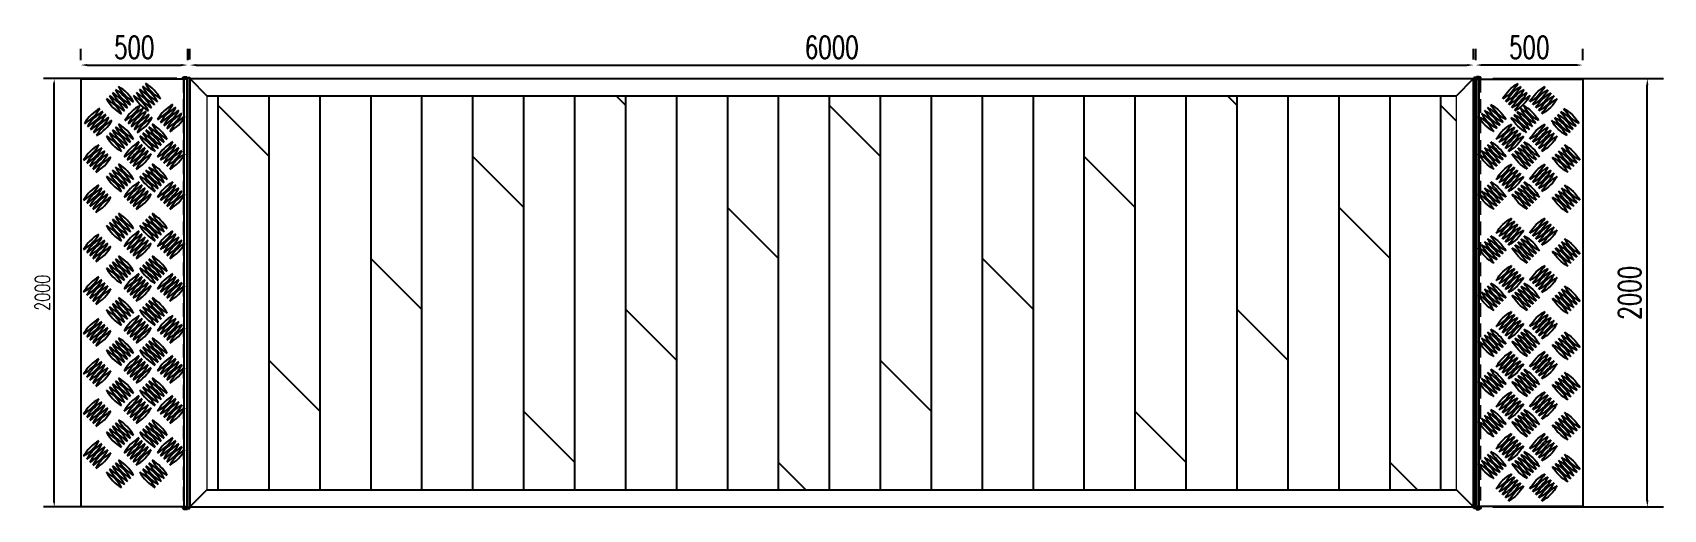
# Model space of a CAD drawing. Header units: millimetres. Extents: x -1442555 to -1216736, y 1446954 to 1531173.
# Drawn here: x -1231064 to -1223443, y 1470117 to 1472343 of the extents above; entities that cross this region are included whole.
import ezdxf

# ---------------------------------------------------------------- set-up
doc = ezdxf.new("R2010")
doc.units = ezdxf.units.MM
doc.header["$LTSCALE"] = 10
doc.linetypes.add('DASHED2', pattern=[9.525, 6.35, -3.175])
doc.layers.get('0').update_dxf_attribs({"linetype": 'CONTINUOUS'})
doc.layers.get('DEFPOINTS').update_dxf_attribs({"linetype": 'CONTINUOUS'})
doc.layers.add('木地板', color=32, linetype='CONTINUOUS')
doc.styles.add('STANDARD_T3', font='simplex.shx', dxfattribs={"width": 0.7, "bigfont": 'gbcbig.shx'})
doc.dimstyles.new('W&&20', dxfattribs={"dimtxt": 70, "dimasz": 20, "dimexe": 50, "dimexo": 60, "dimgap": 20, "dimtad": 1, "dimdec": 0, "dimzin": 0, "dimdsep": 46, "dimtxsty": 'STANDARD_T3', "dimcen": 0.09, "dimclrd": 1, "dimclre": 1, "dimclrt": 7, "dimazin": 2, "dimtfac": 1, "dimtdec": 0, "dimtix": 1, "dimtmove": 2, "dimatfit": 3, "dimfxl": 100, "dimtolj": 1, "dimtzin": 0, "dimarcsym": 0})
doc.dimstyles.new('W&&30', dxfattribs={"dimtxt": 105, "dimasz": 30, "dimexe": 75, "dimexo": 90, "dimgap": 30, "dimtad": 1, "dimdec": 0, "dimzin": 0, "dimdsep": 46, "dimtxsty": 'STANDARD_T3', "dimcen": 0.09, "dimclrd": 1, "dimclre": 1, "dimclrt": 7, "dimazin": 2, "dimtfac": 1, "dimtdec": 0, "dimtix": 1, "dimtmove": 2, "dimatfit": 3, "dimfxl": 100, "dimtolj": 1, "dimtzin": 0, "dimarcsym": 0})

# ---------------------------------------------------------------- blocks, each defined once
blk = doc.blocks.new('*U121')
for centre, start, end in [((175.1, 0), 164.06078, 195.93922), ((-175.1, 0), 344.06078, 15.93922)]:
    blk.add_arc(centre, 182.1, start, end)
blk = doc.blocks.new('*U122')
at = {"color": 0, "linetype": 'ByBlock', "lineweight": -2}
for p in [(0, 0), (20, 0), (40, 0), (60, 0), (80, 0)]:
    blk.add_blockref('*U121', p, dxfattribs=at)
blk = doc.blocks.new('*U123')
for centre, start, end in [((175.1, 0), 164.06078, 195.93922), ((-175.1, 0), 344.06078, 15.93922)]:
    blk.add_arc(centre, 182.1, start, end)
blk = doc.blocks.new('*U124')
at = {"color": 0, "linetype": 'ByBlock', "lineweight": -2}
for p in [(0, 0), (20, 0), (40, 0), (60, 0), (80, 0)]:
    blk.add_blockref('*U123', p, dxfattribs=at)
blk = doc.blocks.new('*U125')
for centre, start, end in [((175.1, 0), 164.06078, 195.93922), ((-175.1, 0), 344.06078, 15.93922)]:
    blk.add_arc(centre, 182.1, start, end)
blk = doc.blocks.new('*U126')
at = {"color": 0, "linetype": 'ByBlock', "lineweight": -2}
for p in [(0, 0), (20, 0), (40, 0), (60, 0), (80, 0)]:
    blk.add_blockref('*U125', p, dxfattribs=at)
blk = doc.blocks.new('*U127')
for centre, start, end in [((175.1, 0), 164.06078, 195.93922), ((-175.1, 0), 344.06078, 15.93922)]:
    blk.add_arc(centre, 182.1, start, end)
blk = doc.blocks.new('*U128')
at = {"color": 0, "linetype": 'ByBlock', "lineweight": -2}
for p in [(0, 0), (20, 0), (40, 0), (60, 0), (80, 0)]:
    blk.add_blockref('*U127', p, dxfattribs=at)
blk = doc.blocks.new('*D248')
at = {"color": 1, "lineweight": -2, "transparency": 16777216}
for p, q in [((-1230389.7, 1472128.7), (-1231013.5, 1472128.7)), ((-1230963.5, 1470148.7), (-1230963.5, 1472108.7)), ((-1230389.7, 1470128.7), (-1231013.5, 1470128.7))]:
    blk.add_line(p, q, dxfattribs=at)
at = {"color": 1, "transparency": 16777216}
for points in [[(-1230966.9, 1472108.7), (-1230960.2, 1472108.7), (-1230963.5, 1472128.7)], [(-1230966.9, 1470148.7), (-1230960.2, 1470148.7), (-1230963.5, 1470128.7)]]:
    blk.add_solid(points, dxfattribs=at)
at = {"layer": 'DEFPOINTS', "color": 0, "transparency": 16777216}
for p in [(-1230963.5, 1472128.7), (-1230329.7, 1472128.7), (-1230329.7, 1470128.7)]:
    blk.add_point(p, dxfattribs=at)
at = {"color": 7, "transparency": 16777216, "insert": (-1231018.5, 1471128.7), "char_height": 70, "attachment_point": 5, "rotation": 90, "style": 'STANDARD_T3'}
blk.add_mtext('\\A1;2000', dxfattribs=at)
blk = doc.blocks.new('*U130')
at = {"color": 8, "linetype": 'Continuous'}
for p, q in [((-1.3, 2.4), (-2.7, 1.2)), ((0, 1.9), (0, -1.9)), ((-1.3, -2.4), (-2.7, -1.2))]:
    blk.add_line(p, q, dxfattribs=at)
at = {"color": 7, "linetype": 'Continuous'}
for p, q in [((24, 1.9), (0, 1.9)), ((0, 0), (25.6, 0)), ((24, 1.9), (24, 0)), ((25.6, -1.9), (25.6, 0)), ((0, -1.9), (25.6, -1.9))]:
    blk.add_line(p, q, dxfattribs=at)
for centre, radius, start, end in [((-4.1, 0), 3.7, 41.31782, 318.68218), ((-4.1, 0), 1.85, 41.31782, 318.68218), ((0, 3.6), 3.59, 221.31782, 270), ((0, -3.6), 3.59, 90, 138.68218), ((0, 3.6), 1.74, 221.31782, 270), ((0, -3.6), 1.74, 90, 138.68218)]:
    blk.add_arc(centre, radius, start, end, dxfattribs=at)
blk = doc.blocks.new('*D196')
at = {"color": 1, "lineweight": -2, "transparency": 16777216}
for p, q in [((-1230839.7, 1472215.7), (-1230839.7, 1472267.1)), ((-1230339.7, 1472215.7), (-1230339.7, 1472267.1)), ((-1230809.7, 1472192.1), (-1230369.7, 1472192.1))]:
    blk.add_line(p, q, dxfattribs=at)
at = {"color": 1, "transparency": 16777216}
for points in [[(-1230809.7, 1472197.1), (-1230809.7, 1472187.1), (-1230839.7, 1472192.1)], [(-1230369.7, 1472197.1), (-1230369.7, 1472187.1), (-1230339.7, 1472192.1)]]:
    blk.add_solid(points, dxfattribs=at)
at = {"layer": 'DEFPOINTS', "color": 0, "transparency": 16777216}
for p in [(-1230339.7, 1472192.1), (-1230839.7, 1472125.7), (-1230339.7, 1472125.7)]:
    blk.add_point(p, dxfattribs=at)
at = {"color": 7, "transparency": 16777216, "insert": (-1230589.7, 1472274.6), "char_height": 105, "attachment_point": 5, "style": 'STANDARD_T3'}
blk.add_mtext('\\A1;500', dxfattribs=at)
blk = doc.blocks.new('*D244')
at = {"color": 1, "lineweight": -2, "transparency": 16777216}
for p, q in [((-1230329.7, 1472218.7), (-1230329.7, 1472267.1)), ((-1224329.7, 1472218.7), (-1224329.7, 1472267.1)), ((-1230299.7, 1472192.1), (-1224359.7, 1472192.1))]:
    blk.add_line(p, q, dxfattribs=at)
at = {"color": 1, "transparency": 16777216}
for points in [[(-1230299.7, 1472197.1), (-1230299.7, 1472187.1), (-1230329.7, 1472192.1)], [(-1224359.7, 1472197.1), (-1224359.7, 1472187.1), (-1224329.7, 1472192.1)]]:
    blk.add_solid(points, dxfattribs=at)
at = {"layer": 'DEFPOINTS', "color": 0, "transparency": 16777216}
for p in [(-1224329.7, 1472192.1), (-1230329.7, 1472128.7), (-1224329.7, 1472128.7)]:
    blk.add_point(p, dxfattribs=at)
at = {"color": 7, "transparency": 16777216, "insert": (-1227329.7, 1472274.6), "char_height": 105, "attachment_point": 5, "style": 'STANDARD_T3'}
blk.add_mtext('\\A1;6000', dxfattribs=at)
blk = doc.blocks.new('*D194')
at = {"color": 1, "lineweight": -2, "transparency": 16777216}
for p, q in [((-1224239.7, 1472128.7), (-1223442.9, 1472128.7)), ((-1223517.9, 1470158.7), (-1223517.9, 1472098.7)), ((-1224239.7, 1470128.7), (-1223442.9, 1470128.7))]:
    blk.add_line(p, q, dxfattribs=at)
at = {"color": 1, "transparency": 16777216}
for points in [[(-1223522.9, 1472098.7), (-1223512.9, 1472098.7), (-1223517.9, 1472128.7)], [(-1223522.9, 1470158.7), (-1223512.9, 1470158.7), (-1223517.9, 1470128.7)]]:
    blk.add_solid(points, dxfattribs=at)
at = {"layer": 'DEFPOINTS', "color": 0, "transparency": 16777216}
for p in [(-1224329.7, 1472128.7), (-1223517.9, 1472128.7), (-1224329.7, 1470128.7)]:
    blk.add_point(p, dxfattribs=at)
at = {"color": 7, "transparency": 16777216, "insert": (-1223600.4, 1471128.7), "char_height": 105, "attachment_point": 5, "rotation": 90, "style": 'STANDARD_T3'}
blk.add_mtext('\\A1;2000', dxfattribs=at)
blk = doc.blocks.new('*D195')
at = {"color": 1, "lineweight": -2, "transparency": 16777216}
for p, q in [((-1224319.7, 1472215.7), (-1224319.7, 1472267.1)), ((-1223819.7, 1472215.7), (-1223819.7, 1472267.1)), ((-1223849.7, 1472192.1), (-1224289.7, 1472192.1))]:
    blk.add_line(p, q, dxfattribs=at)
at = {"color": 1, "transparency": 16777216}
for points in [[(-1224289.7, 1472197.1), (-1224289.7, 1472187.1), (-1224319.7, 1472192.1)], [(-1223849.7, 1472197.1), (-1223849.7, 1472187.1), (-1223819.7, 1472192.1)]]:
    blk.add_solid(points, dxfattribs=at)
at = {"layer": 'DEFPOINTS', "color": 0, "transparency": 16777216}
for p in [(-1224319.7, 1472192.1), (-1224319.7, 1472125.7), (-1223819.7, 1472125.7)]:
    blk.add_point(p, dxfattribs=at)
at = {"color": 7, "transparency": 16777216, "insert": (-1224069.7, 1472274.6), "char_height": 105, "attachment_point": 5, "style": 'STANDARD_T3'}
blk.add_mtext('\\A1;500', dxfattribs=at)

msp = doc.modelspace()

# ---------------------------------------------------------------- hatches: boundary and pattern name
at = {"layer": '木地板', "ltscale": 500}
h = msp.add_hatch(dxfattribs=at)
h.set_pattern_fill('DOLMIT', color=256, scale=300, angle=90, style=0)
h.set_pattern_definition([(90, (-1404265.17, 1363181.1), (-238.12262, 1e-14), []), (135, (-1404265.2, 1363181.1), (-476.245, -476.245), [336.7564, -673.512])])
h.paths.add_polyline_path([(-1224409.7, 1470208.7), (-1224409.7, 1472048.7), (-1230249.7, 1472048.7), (-1230249.7, 1470208.7)])

# ---------------------------------------------------------------- linework, layer by layer
at = {"color": 3}
for p, q in [((-1230329.7, 1472128.7), (-1224329.7, 1472128.7)), ((-1230329.7, 1472128.7), (-1230329.7, 1470128.7)), ((-1230329.7, 1472128.7), (-1230249.7, 1472048.7)), ((-1224409.7, 1472048.7), (-1224329.7, 1472128.7)), ((-1224329.7, 1470128.7), (-1224329.7, 1472128.7)), ((-1224329.7, 1472128.7), (-1224329.7, 1470128.7)), ((-1230249.7, 1472048.7), (-1224409.7, 1472048.7)), ((-1230329.7, 1470128.7), (-1230249.7, 1470208.7)), ((-1230249.7, 1470208.7), (-1224409.7, 1470208.7)), ((-1224409.7, 1470208.7), (-1224329.7, 1470128.7)), ((-1230329.7, 1470128.7), (-1224329.7, 1470128.7))]:
    msp.add_line(p, q, dxfattribs=at)
at = {"color": 3, "lineweight": 5}
for p, q in [((-1230249.7, 1472048.7), (-1230249.7, 1470208.7)), ((-1224409.7, 1470208.7), (-1224409.7, 1472048.7))]:
    msp.add_line(p, q, dxfattribs=at)
for points in [[(-1230839.7, 1470130.7), (-1230339.7, 1470130.7), (-1230339.7, 1472125.7), (-1230839.7, 1472125.7)], [(-1223819.7, 1470130.7), (-1224319.7, 1470130.7), (-1224319.7, 1472125.7), (-1223819.7, 1472125.7)]]:
    msp.add_lwpolyline(points, close=True)
at = {"linetype": 'DASHED2'}
for points in [[(-1230359.7, 1470128.7), (-1230339.7, 1470128.7), (-1230339.7, 1472127.7), (-1230359.7, 1472127.7)], [(-1224299.7, 1470128.7), (-1224319.7, 1470128.7), (-1224319.7, 1472127.7), (-1224299.7, 1472127.7)], [(-1224299.7, 1470128.7), (-1224319.7, 1470128.7), (-1224319.7, 1472127.7), (-1224299.7, 1472127.7)]]:
    msp.add_lwpolyline(points, close=True, dxfattribs=at)
at = {"color": 4}
for points in [[(-1230343.7, 1472137.7), (-1230343.7, 1470117.3), (-1230355.7, 1470117.3), (-1230355.7, 1472137.7)], [(-1224315.7, 1472137.7), (-1224315.7, 1470117.3), (-1224303.7, 1470117.3), (-1224303.7, 1472137.7)], [(-1224315.7, 1472137.7), (-1224315.7, 1470117.3), (-1224303.7, 1470117.3), (-1224303.7, 1472137.7)]]:
    msp.add_lwpolyline(points, close=True, dxfattribs=at)

# ---------------------------------------------------------------- block references
at = {"xscale": -1}
for name, p, rotation in [('*U130', (-1230355.7, 1472132.2), 180), ('*U126', (-1224101.5, 1472013.9), 315.0000000003766), ('*U124', (-1223975.2, 1471999.3), 315.0000000003766), ('*U122', (-1224271.2, 1471916.6), 224.9999999996235), ('*U128', (-1224118.7, 1471912.3), 224.9999999996235), ('*U128', (-1223929.7, 1471897.8), 224.9999999996235), ('*U126', (-1224131.9, 1471824.4), 315.0000000003766), ('*U124', (-1223975.2, 1471824.4), 315.0000000003766), ('*U122', (-1224271.2, 1471741.7), 224.9999999996235), ('*U128', (-1224114.5, 1471741.7), 224.9999999996235), ('*U128', (-1223925.5, 1471727.1), 224.9999999996235), ('*U126', (-1224131.9, 1471637), 315.0000000003766), ('*U124', (-1223975.2, 1471637), 315.0000000003766), ('*U122', (-1224271.2, 1471554.2), 224.9999999996235), ('*U128', (-1224114.5, 1471554.2), 224.9999999996235), ('*U128', (-1223925.5, 1471539.6), 224.9999999996235), ('*U126', (-1224131.9, 1471385.8), 315.0000000003766), ('*U124', (-1223975.2, 1471385.8), 315.0000000003766), ('*U122', (-1224271.2, 1471303), 224.9999999996235), ('*U128', (-1224114.5, 1471303), 224.9999999996235), ('*U128', (-1223925.5, 1471288.4), 224.9999999996235), ('*U126', (-1224131.9, 1471164.7), 315.0000000003766), ('*U124', (-1223975.2, 1471164.7), 315.0000000003766), ('*U122', (-1224271.2, 1471082), 224.9999999996235), ('*U128', (-1224114.5, 1471082), 224.9999999996235), ('*U128', (-1223925.5, 1471067.4), 224.9999999996235), ('*U126', (-1224131.9, 1470949.5), 315.0000000003766), ('*U124', (-1223975.2, 1470949.5), 315.0000000003766), ('*U122', (-1224271.2, 1470866.8), 224.9999999996235), ('*U128', (-1224114.5, 1470866.8), 224.9999999996235), ('*U128', (-1223925.5, 1470852.2), 224.9999999996235), ('*U126', (-1224131.9, 1470762.1), 315.0000000003766), ('*U124', (-1223975.2, 1470762.1), 315.0000000003766), ('*U122', (-1224271.2, 1470679.3), 224.9999999996235), ('*U128', (-1224114.5, 1470679.3), 224.9999999996235), ('*U128', (-1223925.5, 1470664.7), 224.9999999996235), ('*U126', (-1224131.9, 1470574.6), 315.0000000003766), ('*U124', (-1223975.2, 1470574.6), 315.0000000003766), ('*U122', (-1224271.2, 1470491.9), 224.9999999996235), ('*U128', (-1224114.5, 1470491.9), 224.9999999996235), ('*U128', (-1223925.5, 1470477.3), 224.9999999996235), ('*U126', (-1224131.9, 1470379.1), 315.0000000003769), ('*U124', (-1223975.2, 1470379.1), 315.0000000003769), ('*U122', (-1224271.2, 1470296.3), 224.9999999996231), ('*U128', (-1224114.5, 1470296.3), 224.9999999996231), ('*U128', (-1223925.5, 1470281.7), 224.9999999996231), ('*U126', (-1224131.9, 1470191.6), 315.0000000003769), ('*U124', (-1223975.2, 1470191.6), 315.0000000003769)]:
    msp.add_blockref(name, p, dxfattribs=dict(at, rotation=rotation))
for name, p, rotation in [('*U130', (-1224303.7, 1472132.2), 180), ('*U130', (-1224303.7, 1472132.2), 180), ('*U124', (-1230684.3, 1471999.3), 44.99999999962338), ('*U126', (-1230558, 1472013.9), 44.99999999962338), ('*U128', (-1230729.8, 1471897.8), 135.0000000003765), ('*U128', (-1230540.8, 1471912.3), 135.0000000003765), ('*U122', (-1230388.3, 1471916.6), 135.0000000003765), ('*U124', (-1230684.3, 1471824.4), 44.99999999962338), ('*U126', (-1230527.6, 1471824.4), 44.99999999962338), ('*U128', (-1230734, 1471727.1), 135.0000000003765), ('*U128', (-1230545, 1471741.7), 135.0000000003765), ('*U122', (-1230388.3, 1471741.7), 135.0000000003765), ('*U124', (-1230684.3, 1471637), 44.99999999962338), ('*U126', (-1230527.6, 1471637), 44.99999999962338), ('*U128', (-1230734, 1471539.6), 135.0000000003765), ('*U128', (-1230545, 1471554.2), 135.0000000003765), ('*U122', (-1230388.3, 1471554.2), 135.0000000003765), ('*U124', (-1230684.3, 1471406.9), 44.99999999962338), ('*U126', (-1230527.6, 1471406.9), 44.99999999962338), ('*U128', (-1230734, 1471309.6), 135.0000000003765), ('*U128', (-1230545, 1471324.2), 135.0000000003765), ('*U122', (-1230388.3, 1471324.2), 135.0000000003765), ('*U124', (-1230684.3, 1471208.3), 44.99999999962338), ('*U126', (-1230527.6, 1471208.3), 44.99999999962338), ('*U128', (-1230734, 1471111), 135.0000000003765), ('*U128', (-1230545, 1471125.6), 135.0000000003765), ('*U122', (-1230388.3, 1471125.6), 135.0000000003765), ('*U124', (-1230684.3, 1471013), 44.99999999962338), ('*U126', (-1230527.6, 1471013), 44.99999999962338), ('*U128', (-1230734, 1470915.7), 135.0000000003765), ('*U128', (-1230545, 1470930.2), 135.0000000003765), ('*U122', (-1230388.3, 1470930.2), 135.0000000003765), ('*U124', (-1230684.3, 1470825.5), 44.99999999962338), ('*U126', (-1230527.6, 1470825.5), 44.99999999962338), ('*U128', (-1230734, 1470728.2), 135.0000000003765), ('*U128', (-1230545, 1470742.8), 135.0000000003765), ('*U122', (-1230388.3, 1470742.8), 135.0000000003765), ('*U124', (-1230684.3, 1470638.1), 44.99999999962338), ('*U126', (-1230527.6, 1470638.1), 44.99999999962338), ('*U128', (-1230734, 1470540.8), 135.0000000003765), ('*U128', (-1230545, 1470555.3), 135.0000000003765), ('*U122', (-1230388.3, 1470555.3), 135.0000000003765), ('*U124', (-1230684.3, 1470442.5), 44.99999999962311), ('*U126', (-1230527.6, 1470442.5), 44.99999999962311), ('*U128', (-1230734, 1470345.2), 135.0000000003769), ('*U128', (-1230545, 1470359.8), 135.0000000003769), ('*U122', (-1230388.3, 1470359.8), 135.0000000003769), ('*U124', (-1230684.3, 1470255.1), 44.99999999962311), ('*U126', (-1230527.6, 1470255.1), 44.99999999962311)]:
    msp.add_blockref(name, p, dxfattribs=dict(rotation=rotation))
msp.add_blockref('*U130', (-1230355.7, 1470123.5))
msp.add_blockref('*U130', (-1224303.7, 1470123.5), dxfattribs=at)
msp.add_blockref('*U130', (-1224303.7, 1470123.5), dxfattribs=at)

# ---------------------------------------------------------------- dimensions: what is measured, and where the dimension line sits
for p1, p2, distance, picture, middle in [((-1230839.7, 1472125.7), (-1230339.7, 1472125.7), 66.4, '*D196', (-1230589.7, 1472274.6)), ((-1223819.7, 1472125.7), (-1224319.7, 1472125.7), -66.4, '*D195', (-1224069.7, 1472274.6))]:
    dim = msp.add_aligned_dim(p1=p1, p2=p2, distance=distance, dimstyle='W&&30')
    dim.commit()
    dim.dimension.update_dxf_attribs({"geometry": picture, "text_midpoint": middle})
dim = msp.add_linear_dim(base=(-1224329.7, 1472192.1), p1=(-1230329.7, 1472128.7), p2=(-1224329.7, 1472128.7), dimstyle='W&&30')
dim.commit()
dim.dimension.update_dxf_attribs({"geometry": '*D244', "text_midpoint": (-1227329.7, 1472274.6)})
for base, p1, p2, dimstyle, picture, middle in [((-1230963.5, 1472128.7), (-1230329.7, 1470128.7), (-1230329.7, 1472128.7), 'W&&20', '*D248', (-1231018.5, 1471128.7)), ((-1223517.9, 1472128.7), (-1224329.7, 1470128.7), (-1224329.7, 1472128.7), 'W&&30', '*D194', (-1223600.4, 1471128.7))]:
    dim = msp.add_linear_dim(base=base, p1=p1, p2=p2, angle=90, dimstyle=dimstyle)
    dim.commit()
    dim.dimension.update_dxf_attribs({"geometry": picture, "text_midpoint": middle})

doc.saveas('drawing.dxf')
